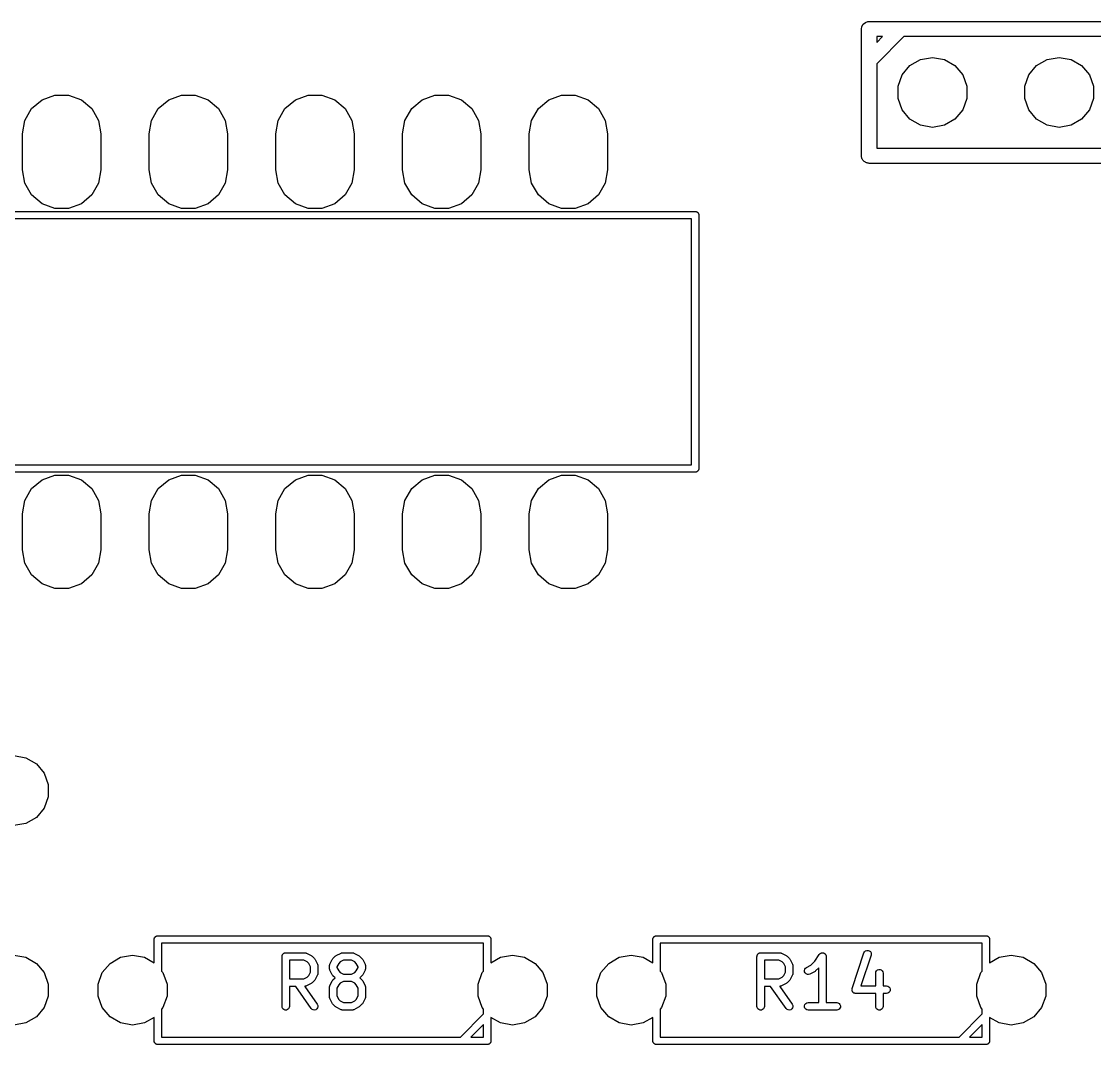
# Model space of a CAD drawing. Extents: x 10 to 287, y -200 to -10.
# Drawn here: x 162.96 to 184.48, y -84.09 to -63.58 of the extents above; entities that cross this region are included whole.
import ezdxf

# ---------------------------------------------------------------- set-up
doc = ezdxf.new("R2010")
doc.units = 0
doc.header["$MEASUREMENT"] = 0
doc.layers.add('BLACK', color=7, linetype='CONTINUOUS')

msp = doc.modelspace()

# ---------------------------------------------------------------- linework, layer by layer
at = {"layer": 'Black'}
for p, q in [((179.808, -63.73), (179.817, -63.6779)), ((179.817, -63.6779), (179.843, -63.632)), ((179.843, -63.632), (179.884, -63.598)), ((179.884, -63.598), (179.934, -63.5799)), ((179.934, -63.5799), (179.986, -63.5799)), ((179.986, -63.5799), (179.99, -63.5812)), ((179.99, -63.5812), (180.011, -63.5776)), ((180.011, -63.5776), (185.04, -63.5776)), ((179.808, -66.27), (179.808, -63.73)), ((180.658, -63.8824), (180.112, -64.4281)), ((180.112, -63.8824), (180.112, -63.9971)), ((180.112, -63.9971), (180.227, -63.8824)), ((180.227, -63.8824), (180.112, -63.8824)), ((184.888, -63.8824), (180.658, -63.8824)), ((180.99, -64.3411), (181.23, -64.2988)), ((181.23, -64.2988), (181.47, -64.3411)), ((183.53, -64.3411), (183.77, -64.2988)), ((183.77, -64.2988), (184.01, -64.3411)), ((180.112, -64.4281), (180.112, -66.1176)), ((180.623, -64.6494), (180.779, -64.4629)), ((180.779, -64.4629), (180.99, -64.3411)), ((181.47, -64.3411), (181.681, -64.4629)), ((181.681, -64.4629), (181.837, -64.6494)), ((183.163, -64.6494), (183.319, -64.4629)), ((183.319, -64.4629), (183.53, -64.3411)), ((184.01, -64.3411), (184.221, -64.4629)), ((184.221, -64.4629), (184.377, -64.6494)), ((180.539, -64.8782), (180.623, -64.6494)), ((181.837, -64.6494), (181.921, -64.8782)), ((183.079, -64.8782), (183.163, -64.6494)), ((184.377, -64.6494), (184.461, -64.8782)), ((180.539, -65.1218), (180.539, -64.8782)), ((181.921, -64.8782), (181.921, -65.1218)), ((183.079, -65.1218), (183.079, -64.8782)), ((184.461, -64.8782), (184.461, -65.1218)), ((163.167, -65.3239), (163.376, -65.1481)), ((163.376, -65.1481), (163.633, -65.0546)), ((163.633, -65.0546), (163.907, -65.0546)), ((163.907, -65.0546), (164.164, -65.1481)), ((164.164, -65.1481), (164.373, -65.3239)), ((165.707, -65.3239), (165.916, -65.1481)), ((165.916, -65.1481), (166.173, -65.0546)), ((166.173, -65.0546), (166.447, -65.0546)), ((166.447, -65.0546), (166.704, -65.1481)), ((166.704, -65.1481), (166.913, -65.3239)), ((168.247, -65.3239), (168.456, -65.1481)), ((168.456, -65.1481), (168.713, -65.0546)), ((168.713, -65.0546), (168.987, -65.0546)), ((168.987, -65.0546), (169.244, -65.1481)), ((169.244, -65.1481), (169.453, -65.3239)), ((170.787, -65.3239), (170.996, -65.1481)), ((170.996, -65.1481), (171.253, -65.0546)), ((171.253, -65.0546), (171.527, -65.0546)), ((171.527, -65.0546), (171.784, -65.1481)), ((171.784, -65.1481), (171.993, -65.3239)), ((173.327, -65.3239), (173.536, -65.1481)), ((173.536, -65.1481), (173.793, -65.0546)), ((173.793, -65.0546), (174.067, -65.0546)), ((174.067, -65.0546), (174.324, -65.1481)), ((174.324, -65.1481), (174.533, -65.3239)), ((180.623, -65.3506), (180.539, -65.1218)), ((181.921, -65.1218), (181.837, -65.3506)), ((183.163, -65.3506), (183.079, -65.1218)), ((184.461, -65.1218), (184.377, -65.3506)), ((163.03, -65.5607), (163.167, -65.3239)), ((164.373, -65.3239), (164.51, -65.5607)), ((165.57, -65.5607), (165.707, -65.3239)), ((166.913, -65.3239), (167.05, -65.5607)), ((168.11, -65.5607), (168.247, -65.3239)), ((169.453, -65.3239), (169.59, -65.5607)), ((170.65, -65.5607), (170.787, -65.3239)), ((171.993, -65.3239), (172.13, -65.5607)), ((173.19, -65.5607), (173.327, -65.3239)), ((174.533, -65.3239), (174.67, -65.5607)), ((180.779, -65.5371), (180.623, -65.3506)), ((181.837, -65.3506), (181.681, -65.5371)), ((183.319, -65.5371), (183.163, -65.3506)), ((184.377, -65.3506), (184.221, -65.5371)), ((162.983, -65.83), (163.03, -65.5607)), ((164.51, -65.5607), (164.557, -65.83)), ((165.523, -65.83), (165.57, -65.5607)), ((167.05, -65.5607), (167.097, -65.83)), ((168.063, -65.83), (168.11, -65.5607)), ((169.59, -65.5607), (169.637, -65.83)), ((170.603, -65.83), (170.65, -65.5607)), ((172.13, -65.5607), (172.177, -65.83)), ((173.143, -65.83), (173.19, -65.5607)), ((174.67, -65.5607), (174.717, -65.83)), ((180.99, -65.6589), (180.779, -65.5371)), ((181.681, -65.5371), (181.47, -65.6589)), ((183.53, -65.6589), (183.319, -65.5371)), ((184.221, -65.5371), (184.01, -65.6589)), ((162.983, -66.55), (162.983, -65.83)), ((164.557, -65.83), (164.557, -66.55)), ((165.523, -66.55), (165.523, -65.83)), ((167.097, -65.83), (167.097, -66.55)), ((168.063, -66.55), (168.063, -65.83)), ((169.637, -65.83), (169.637, -66.55)), ((170.603, -66.55), (170.603, -65.83)), ((172.177, -65.83), (172.177, -66.55)), ((173.143, -66.55), (173.143, -65.83)), ((174.717, -65.83), (174.717, -66.55)), ((181.23, -65.7012), (180.99, -65.6589)), ((181.47, -65.6589), (181.23, -65.7012)), ((183.77, -65.7012), (183.53, -65.6589)), ((184.01, -65.6589), (183.77, -65.7012)), ((179.81, -66.2831), (179.808, -66.27)), ((180.112, -66.1176), (184.888, -66.1176)), ((179.81, -66.2965), (179.81, -66.2831)), ((179.814, -66.309), (179.81, -66.2965)), ((179.817, -66.3221), (179.814, -66.309)), ((179.823, -66.3337), (179.817, -66.3221)), ((179.828, -66.3462), (179.823, -66.3337)), ((179.837, -66.3564), (179.828, -66.3462)), ((179.843, -66.368), (179.837, -66.3564)), ((179.853, -66.3765), (179.843, -66.368)), ((179.862, -66.3867), (179.853, -66.3765)), ((179.874, -66.3934), (179.862, -66.3867)), ((179.884, -66.402), (179.874, -66.3934)), ((179.896, -66.4065), (179.884, -66.402)), ((179.908, -66.4132), (179.896, -66.4065)), ((179.921, -66.4155), (179.908, -66.4132)), ((179.934, -66.4201), (179.921, -66.4155)), ((179.947, -66.4201), (179.934, -66.4201)), ((179.96, -66.4224), (179.947, -66.4201)), ((185.04, -66.4224), (179.96, -66.4224)), ((163.03, -66.8193), (162.983, -66.55)), ((164.557, -66.55), (164.51, -66.8193)), ((165.57, -66.8193), (165.523, -66.55)), ((167.097, -66.55), (167.05, -66.8193)), ((168.11, -66.8193), (168.063, -66.55)), ((169.637, -66.55), (169.59, -66.8193)), ((170.65, -66.8193), (170.603, -66.55)), ((172.177, -66.55), (172.13, -66.8193)), ((173.19, -66.8193), (173.143, -66.55)), ((174.717, -66.55), (174.67, -66.8193)), ((163.167, -67.0561), (163.03, -66.8193)), ((164.51, -66.8193), (164.373, -67.0561)), ((165.707, -67.0561), (165.57, -66.8193)), ((167.05, -66.8193), (166.913, -67.0561)), ((168.247, -67.0561), (168.11, -66.8193)), ((169.59, -66.8193), (169.453, -67.0561)), ((170.787, -67.0561), (170.65, -66.8193)), ((172.13, -66.8193), (171.993, -67.0561)), ((173.327, -67.0561), (173.19, -66.8193)), ((174.67, -66.8193), (174.533, -67.0561)), ((163.376, -67.2319), (163.167, -67.0561)), ((164.373, -67.0561), (164.164, -67.2319)), ((165.916, -67.2319), (165.707, -67.0561)), ((166.913, -67.0561), (166.704, -67.2319)), ((168.456, -67.2319), (168.247, -67.0561)), ((169.453, -67.0561), (169.244, -67.2319)), ((170.996, -67.2319), (170.787, -67.0561)), ((171.993, -67.0561), (171.784, -67.2319)), ((173.536, -67.2319), (173.327, -67.0561)), ((174.533, -67.0561), (174.324, -67.2319)), ((163.633, -67.3254), (163.376, -67.2319)), ((163.907, -67.3254), (163.633, -67.3254)), ((164.164, -67.2319), (163.907, -67.3254)), ((166.173, -67.3254), (165.916, -67.2319)), ((166.447, -67.3254), (166.173, -67.3254)), ((166.704, -67.2319), (166.447, -67.3254)), ((168.713, -67.3254), (168.456, -67.2319)), ((168.987, -67.3254), (168.713, -67.3254)), ((169.244, -67.2319), (168.987, -67.3254)), ((171.253, -67.3254), (170.996, -67.2319)), ((171.527, -67.3254), (171.253, -67.3254)), ((171.784, -67.2319), (171.527, -67.3254)), ((173.793, -67.3254), (173.536, -67.2319)), ((174.067, -67.3254), (173.793, -67.3254)), ((174.324, -67.2319), (174.067, -67.3254)), ((148.53, -67.385), (176.47, -67.385)), ((176.395, -67.535), (148.605, -67.535)), ((176.395, -72.465), (176.395, -67.535)), ((176.47, -67.385), (176.476, -67.3861)), ((176.476, -67.3861), (176.483, -67.3861)), ((176.483, -67.3861), (176.489, -67.3884)), ((176.489, -67.3884), (176.496, -67.3895)), ((176.496, -67.3895), (176.501, -67.3928)), ((176.501, -67.3928), (176.507, -67.395)), ((176.507, -67.395), (176.513, -67.3993)), ((176.513, -67.3993), (176.518, -67.4025)), ((176.518, -67.4025), (176.522, -67.4076)), ((176.522, -67.4076), (176.527, -67.4118)), ((176.527, -67.4118), (176.531, -67.4175)), ((176.531, -67.4175), (176.535, -67.4225)), ((176.535, -67.4225), (176.537, -67.4287)), ((176.537, -67.4287), (176.54, -67.4343)), ((176.54, -67.4343), (176.542, -67.4408)), ((176.542, -67.4408), (176.544, -67.447)), ((176.544, -67.447), (176.544, -67.4535)), ((176.544, -67.4535), (176.545, -67.46)), ((176.545, -67.46), (176.545, -72.54)), ((148.605, -72.465), (176.395, -72.465)), ((176.47, -72.615), (148.53, -72.615)), ((163.376, -72.7681), (163.633, -72.6746)), ((163.633, -72.6746), (163.907, -72.6746)), ((163.907, -72.6746), (164.164, -72.7681)), ((165.916, -72.7681), (166.173, -72.6746)), ((166.173, -72.6746), (166.447, -72.6746)), ((166.447, -72.6746), (166.704, -72.7681)), ((168.456, -72.7681), (168.713, -72.6746)), ((168.713, -72.6746), (168.987, -72.6746)), ((168.987, -72.6746), (169.244, -72.7681)), ((170.996, -72.7681), (171.253, -72.6746)), ((171.253, -72.6746), (171.527, -72.6746)), ((171.527, -72.6746), (171.784, -72.7681)), ((173.536, -72.7681), (173.793, -72.6746)), ((173.793, -72.6746), (174.067, -72.6746)), ((174.067, -72.6746), (174.324, -72.7681)), ((176.476, -72.6139), (176.47, -72.615)), ((176.483, -72.6139), (176.476, -72.6139)), ((176.489, -72.6116), (176.483, -72.6139)), ((176.496, -72.6105), (176.489, -72.6116)), ((176.501, -72.6072), (176.496, -72.6105)), ((176.507, -72.605), (176.501, -72.6072)), ((176.513, -72.6007), (176.507, -72.605)), ((176.518, -72.5975), (176.513, -72.6007)), ((176.522, -72.5924), (176.518, -72.5975)), ((176.527, -72.5882), (176.522, -72.5924)), ((176.531, -72.5825), (176.527, -72.5882)), ((176.535, -72.5775), (176.531, -72.5825)), ((176.537, -72.5713), (176.535, -72.5775)), ((176.54, -72.5657), (176.537, -72.5713)), ((176.542, -72.5592), (176.54, -72.5657)), ((176.544, -72.553), (176.542, -72.5592)), ((176.545, -72.54), (176.544, -72.5465)), ((176.544, -72.5465), (176.544, -72.553)), ((163.03, -73.1807), (163.167, -72.9439)), ((163.167, -72.9439), (163.376, -72.7681)), ((164.164, -72.7681), (164.373, -72.9439)), ((164.373, -72.9439), (164.51, -73.1807)), ((165.57, -73.1807), (165.707, -72.9439)), ((165.707, -72.9439), (165.916, -72.7681)), ((166.704, -72.7681), (166.913, -72.9439)), ((166.913, -72.9439), (167.05, -73.1807)), ((168.11, -73.1807), (168.247, -72.9439)), ((168.247, -72.9439), (168.456, -72.7681)), ((169.244, -72.7681), (169.453, -72.9439)), ((169.453, -72.9439), (169.59, -73.1807)), ((170.65, -73.1807), (170.787, -72.9439)), ((170.787, -72.9439), (170.996, -72.7681)), ((171.784, -72.7681), (171.993, -72.9439)), ((171.993, -72.9439), (172.13, -73.1807)), ((173.19, -73.1807), (173.327, -72.9439)), ((173.327, -72.9439), (173.536, -72.7681)), ((174.324, -72.7681), (174.533, -72.9439)), ((174.533, -72.9439), (174.67, -73.1807)), ((162.983, -73.45), (163.03, -73.1807)), ((164.51, -73.1807), (164.557, -73.45)), ((165.523, -73.45), (165.57, -73.1807)), ((167.05, -73.1807), (167.097, -73.45)), ((168.063, -73.45), (168.11, -73.1807)), ((169.59, -73.1807), (169.637, -73.45)), ((170.603, -73.45), (170.65, -73.1807)), ((172.13, -73.1807), (172.177, -73.45)), ((173.143, -73.45), (173.19, -73.1807)), ((174.67, -73.1807), (174.717, -73.45)), ((162.983, -74.17), (162.983, -73.45)), ((164.557, -73.45), (164.557, -74.17)), ((165.523, -74.17), (165.523, -73.45)), ((167.097, -73.45), (167.097, -74.17)), ((168.063, -74.17), (168.063, -73.45)), ((169.637, -73.45), (169.637, -74.17)), ((170.603, -74.17), (170.603, -73.45)), ((172.177, -73.45), (172.177, -74.17)), ((173.143, -74.17), (173.143, -73.45)), ((174.717, -73.45), (174.717, -74.17)), ((163.03, -74.4393), (162.983, -74.17)), ((164.557, -74.17), (164.51, -74.4393)), ((165.57, -74.4393), (165.523, -74.17)), ((167.097, -74.17), (167.05, -74.4393)), ((168.11, -74.4393), (168.063, -74.17)), ((169.637, -74.17), (169.59, -74.4393)), ((170.65, -74.4393), (170.603, -74.17)), ((172.177, -74.17), (172.13, -74.4393)), ((173.19, -74.4393), (173.143, -74.17)), ((174.717, -74.17), (174.67, -74.4393)), ((163.167, -74.6761), (163.03, -74.4393)), ((164.51, -74.4393), (164.373, -74.6761)), ((165.707, -74.6761), (165.57, -74.4393)), ((167.05, -74.4393), (166.913, -74.6761)), ((168.247, -74.6761), (168.11, -74.4393)), ((169.59, -74.4393), (169.453, -74.6761)), ((170.787, -74.6761), (170.65, -74.4393)), ((172.13, -74.4393), (171.993, -74.6761)), ((173.327, -74.6761), (173.19, -74.4393)), ((174.67, -74.4393), (174.533, -74.6761)), ((163.376, -74.8519), (163.167, -74.6761)), ((163.633, -74.9454), (163.376, -74.8519)), ((164.164, -74.8519), (163.907, -74.9454)), ((164.373, -74.6761), (164.164, -74.8519)), ((165.916, -74.8519), (165.707, -74.6761)), ((166.173, -74.9454), (165.916, -74.8519)), ((166.704, -74.8519), (166.447, -74.9454)), ((166.913, -74.6761), (166.704, -74.8519)), ((168.456, -74.8519), (168.247, -74.6761)), ((168.713, -74.9454), (168.456, -74.8519)), ((169.244, -74.8519), (168.987, -74.9454)), ((169.453, -74.6761), (169.244, -74.8519)), ((170.996, -74.8519), (170.787, -74.6761)), ((171.253, -74.9454), (170.996, -74.8519)), ((171.784, -74.8519), (171.527, -74.9454)), ((171.993, -74.6761), (171.784, -74.8519)), ((173.536, -74.8519), (173.327, -74.6761)), ((173.793, -74.9454), (173.536, -74.8519)), ((174.324, -74.8519), (174.067, -74.9454)), ((174.533, -74.6761), (174.324, -74.8519)), ((163.907, -74.9454), (163.633, -74.9454)), ((166.447, -74.9454), (166.173, -74.9454)), ((168.987, -74.9454), (168.713, -74.9454)), ((171.527, -74.9454), (171.253, -74.9454)), ((174.067, -74.9454), (173.793, -74.9454)), ((162.81, -78.2988), (163.05, -78.3411)), ((163.05, -78.3411), (163.261, -78.4629)), ((163.261, -78.4629), (163.417, -78.6494)), ((163.417, -78.6494), (163.501, -78.8782)), ((163.501, -78.8782), (163.501, -79.1218)), ((163.501, -79.1218), (163.417, -79.3506)), ((163.417, -79.3506), (163.261, -79.5371)), ((163.261, -79.5371), (163.05, -79.6589)), ((163.05, -79.6589), (162.81, -79.7012)), ((165.623, -81.984), (165.624, -81.9775)), ((165.624, -81.971), (165.626, -81.9648)), ((165.624, -81.9775), (165.624, -81.971)), ((165.626, -81.9648), (165.628, -81.9583)), ((165.628, -81.9583), (165.631, -81.9527)), ((165.631, -81.9527), (165.633, -81.9465)), ((165.633, -81.9465), (165.637, -81.9415)), ((165.637, -81.9415), (165.641, -81.9358)), ((165.641, -81.9358), (165.646, -81.9316)), ((165.646, -81.9316), (165.65, -81.9265)), ((165.65, -81.9265), (165.655, -81.9233)), ((165.655, -81.9233), (165.66, -81.919)), ((165.66, -81.919), (165.667, -81.9168)), ((165.667, -81.9168), (165.672, -81.9135)), ((165.672, -81.9135), (165.679, -81.9124)), ((165.679, -81.9124), (165.685, -81.9101)), ((165.685, -81.9101), (165.692, -81.9101)), ((165.692, -81.9101), (165.698, -81.909)), ((165.698, -81.909), (172.302, -81.909)), ((172.302, -81.909), (172.308, -81.9101)), ((172.308, -81.9101), (172.315, -81.9101)), ((172.315, -81.9101), (172.321, -81.9124)), ((172.321, -81.9124), (172.328, -81.9135)), ((172.328, -81.9135), (172.333, -81.9168)), ((172.333, -81.9168), (172.339, -81.919)), ((172.339, -81.919), (172.345, -81.9233)), ((172.345, -81.9233), (172.35, -81.9265)), ((172.35, -81.9265), (172.354, -81.9316)), ((172.354, -81.9316), (172.359, -81.9358)), ((172.359, -81.9358), (172.363, -81.9415)), ((172.363, -81.9415), (172.367, -81.9465)), ((172.367, -81.9465), (172.369, -81.9527)), ((172.369, -81.9527), (172.372, -81.9583)), ((172.372, -81.9583), (172.374, -81.9648)), ((172.374, -81.9648), (172.376, -81.971)), ((172.376, -81.971), (172.376, -81.9775)), ((172.376, -81.9775), (172.377, -81.984)), ((175.623, -81.984), (175.624, -81.9775)), ((175.624, -81.971), (175.626, -81.9648)), ((175.624, -81.9775), (175.624, -81.971)), ((175.626, -81.9648), (175.628, -81.9583)), ((175.628, -81.9583), (175.631, -81.9527)), ((175.631, -81.9527), (175.633, -81.9465)), ((175.633, -81.9465), (175.637, -81.9415)), ((175.637, -81.9415), (175.641, -81.9358)), ((175.641, -81.9358), (175.646, -81.9316)), ((175.646, -81.9316), (175.65, -81.9265)), ((175.65, -81.9265), (175.655, -81.9233)), ((175.655, -81.9233), (175.66, -81.919)), ((175.66, -81.919), (175.667, -81.9168)), ((175.667, -81.9168), (175.672, -81.9135)), ((175.672, -81.9135), (175.679, -81.9124)), ((175.679, -81.9124), (175.685, -81.9101)), ((175.685, -81.9101), (175.692, -81.9101)), ((175.692, -81.9101), (175.698, -81.909)), ((175.698, -81.909), (182.302, -81.909)), ((182.302, -81.909), (182.308, -81.9101)), ((182.308, -81.9101), (182.315, -81.9101)), ((182.315, -81.9101), (182.321, -81.9124)), ((182.321, -81.9124), (182.328, -81.9135)), ((182.328, -81.9135), (182.333, -81.9168)), ((182.333, -81.9168), (182.339, -81.919)), ((182.339, -81.919), (182.345, -81.9233)), ((182.345, -81.9233), (182.35, -81.9265)), ((182.35, -81.9265), (182.354, -81.9316)), ((182.354, -81.9316), (182.359, -81.9358)), ((182.359, -81.9358), (182.363, -81.9415)), ((182.363, -81.9415), (182.367, -81.9465)), ((182.367, -81.9465), (182.369, -81.9527)), ((182.369, -81.9527), (182.372, -81.9583)), ((182.372, -81.9583), (182.374, -81.9648)), ((182.374, -81.9648), (182.376, -81.971)), ((182.376, -81.971), (182.376, -81.9775)), ((182.376, -81.9775), (182.377, -81.984)), ((165.623, -82.4527), (165.623, -81.984)), ((165.773, -82.059), (165.773, -82.6205)), ((172.227, -82.059), (165.773, -82.059)), ((172.227, -82.6205), (172.227, -82.059)), ((172.377, -81.984), (172.377, -82.4527)), ((175.623, -82.4527), (175.623, -81.984)), ((175.773, -82.059), (175.773, -82.6205)), ((182.227, -82.059), (175.773, -82.059)), ((182.227, -82.6205), (182.227, -82.059)), ((182.377, -81.984), (182.377, -82.4527)), ((162.81, -82.2988), (163.05, -82.3411)), ((163.05, -82.3411), (163.261, -82.4629)), ((164.739, -82.4629), (164.95, -82.3411)), ((164.95, -82.3411), (165.19, -82.2988)), ((165.19, -82.2988), (165.43, -82.3411)), ((165.43, -82.3411), (165.623, -82.4527)), ((168.187, -82.3254), (168.188, -82.3189)), ((168.187, -83.3254), (168.187, -82.3254)), ((168.188, -82.3124), (168.19, -82.3062)), ((168.188, -82.3189), (168.188, -82.3124)), ((168.19, -82.3062), (168.191, -82.2997)), ((168.191, -82.2997), (168.195, -82.294)), ((168.195, -82.294), (168.197, -82.2879)), ((168.197, -82.2879), (168.201, -82.2829)), ((168.201, -82.2829), (168.204, -82.2772)), ((168.204, -82.2772), (168.209, -82.273)), ((168.209, -82.273), (168.214, -82.2679)), ((168.214, -82.2679), (168.219, -82.2646)), ((168.219, -82.2646), (168.224, -82.2604)), ((168.224, -82.2604), (168.231, -82.2582)), ((168.231, -82.2582), (168.236, -82.2549)), ((168.236, -82.2549), (168.243, -82.2538)), ((168.243, -82.2538), (168.249, -82.2515)), ((168.249, -82.2515), (168.255, -82.2515)), ((168.255, -82.2515), (168.262, -82.2504)), ((168.262, -82.2504), (168.643, -82.2504)), ((168.337, -82.4004), (168.337, -82.7742)), ((168.625, -82.4004), (168.337, -82.4004)), ((168.694, -82.4346), (168.625, -82.4004)), ((168.643, -82.2504), (168.647, -82.2511)), ((168.647, -82.2511), (168.651, -82.2509)), ((168.651, -82.2509), (168.66, -82.2534)), ((168.66, -82.2534), (168.669, -82.2549)), ((168.669, -82.2549), (168.672, -82.2571)), ((168.672, -82.2571), (168.676, -82.2583)), ((168.676, -82.2583), (168.772, -82.3059)), ((168.772, -82.3059), (168.781, -82.3131)), ((168.781, -82.3131), (168.791, -82.32)), ((168.791, -82.32), (168.839, -82.3676)), ((168.839, -82.3676), (168.846, -82.3774)), ((168.846, -82.3774), (168.853, -82.3871)), ((168.853, -82.3871), (168.9, -82.4823)), ((169.147, -82.4823), (169.195, -82.3871)), ((169.195, -82.3871), (169.202, -82.3774)), ((169.202, -82.3774), (169.209, -82.3676)), ((169.209, -82.3676), (169.256, -82.32)), ((169.256, -82.32), (169.266, -82.3131)), ((169.266, -82.3131), (169.276, -82.3059)), ((169.276, -82.3059), (169.371, -82.2583)), ((169.422, -82.4004), (169.354, -82.4346)), ((169.371, -82.2583), (169.375, -82.2571)), ((169.375, -82.2571), (169.379, -82.2549)), ((169.379, -82.2549), (169.388, -82.2534)), ((169.388, -82.2534), (169.396, -82.2509)), ((169.396, -82.2509), (169.401, -82.2511)), ((169.401, -82.2511), (169.405, -82.2504)), ((169.405, -82.2504), (169.595, -82.2504)), ((169.578, -82.4004), (169.422, -82.4004)), ((169.646, -82.4346), (169.578, -82.4004)), ((169.595, -82.2504), (169.599, -82.2511)), ((169.599, -82.2511), (169.604, -82.2509)), ((169.604, -82.2509), (169.612, -82.2534)), ((169.612, -82.2534), (169.621, -82.2549)), ((169.621, -82.2549), (169.625, -82.2571)), ((169.625, -82.2571), (169.629, -82.2583)), ((169.629, -82.2583), (169.724, -82.3059)), ((169.724, -82.3059), (169.734, -82.3131)), ((169.734, -82.3131), (169.744, -82.32)), ((169.744, -82.32), (169.791, -82.3676)), ((169.791, -82.3676), (169.798, -82.3774)), ((169.798, -82.3774), (169.805, -82.3871)), ((169.805, -82.3871), (169.853, -82.4823)), ((172.377, -82.4527), (172.57, -82.3411)), ((172.57, -82.3411), (172.81, -82.2988)), ((172.81, -82.2988), (173.05, -82.3411)), ((173.05, -82.3411), (173.261, -82.4629)), ((174.739, -82.4629), (174.95, -82.3411)), ((174.95, -82.3411), (175.19, -82.2988)), ((175.19, -82.2988), (175.43, -82.3411)), ((175.43, -82.3411), (175.623, -82.4527)), ((177.711, -82.3254), (177.712, -82.3189)), ((177.711, -83.3254), (177.711, -82.3254)), ((177.712, -82.3124), (177.714, -82.3062)), ((177.712, -82.3189), (177.712, -82.3124)), ((177.714, -82.3062), (177.715, -82.2997)), ((177.715, -82.2997), (177.719, -82.294)), ((177.719, -82.294), (177.721, -82.2879)), ((177.721, -82.2879), (177.725, -82.2829)), ((177.725, -82.2829), (177.728, -82.2772)), ((177.728, -82.2772), (177.733, -82.273)), ((177.733, -82.273), (177.738, -82.2679)), ((177.738, -82.2679), (177.743, -82.2646)), ((177.743, -82.2646), (177.748, -82.2604)), ((177.748, -82.2604), (177.754, -82.2582)), ((177.754, -82.2582), (177.76, -82.2549)), ((177.76, -82.2549), (177.767, -82.2538)), ((177.767, -82.2538), (177.773, -82.2515)), ((177.773, -82.2515), (177.779, -82.2515)), ((177.779, -82.2515), (177.786, -82.2504)), ((177.786, -82.2504), (178.167, -82.2504)), ((177.861, -82.4004), (177.861, -82.7742)), ((178.149, -82.4004), (177.861, -82.4004)), ((178.217, -82.4346), (178.149, -82.4004)), ((178.167, -82.2504), (178.171, -82.2511)), ((178.171, -82.2511), (178.175, -82.2509)), ((178.175, -82.2509), (178.184, -82.2534)), ((178.184, -82.2534), (178.192, -82.2549)), ((178.192, -82.2549), (178.196, -82.2571)), ((178.196, -82.2571), (178.2, -82.2583)), ((178.2, -82.2583), (178.295, -82.3059)), ((178.295, -82.3059), (178.305, -82.3131)), ((178.305, -82.3131), (178.315, -82.32)), ((178.315, -82.32), (178.363, -82.3676)), ((178.363, -82.3676), (178.369, -82.3774)), ((178.369, -82.3774), (178.377, -82.3871)), ((178.377, -82.3871), (178.424, -82.4823)), ((178.87, -82.4205), (178.961, -82.2838)), ((178.961, -82.2838), (178.964, -82.2808)), ((178.964, -82.2808), (178.966, -82.2772)), ((178.966, -82.2772), (178.973, -82.2714)), ((178.973, -82.2714), (178.979, -82.2649)), ((178.979, -82.2649), (178.983, -82.2631)), ((178.983, -82.2631), (178.986, -82.2604)), ((178.986, -82.2604), (178.995, -82.2574)), ((178.995, -82.2574), (179.003, -82.2534)), ((179.003, -82.2534), (179.007, -82.2529)), ((179.007, -82.2529), (179.011, -82.2515)), ((179.011, -82.2515), (179.02, -82.2515)), ((179.02, -82.2515), (179.029, -82.2505)), ((179.029, -82.2505), (179.033, -82.2515)), ((179.033, -82.2515), (179.037, -82.2515)), ((179.037, -82.2515), (179.045, -82.2546)), ((179.045, -82.2546), (179.054, -82.2567)), ((179.054, -82.2567), (179.057, -82.259)), ((179.057, -82.259), (179.061, -82.2604)), ((179.061, -82.2604), (179.068, -82.2662)), ((179.068, -82.2662), (179.076, -82.2711)), ((179.076, -82.2711), (179.078, -82.2745)), ((179.078, -82.2745), (179.081, -82.2772)), ((179.081, -82.2772), (179.086, -82.2849)), ((179.086, -82.2849), (179.091, -82.2921)), ((179.091, -82.2921), (179.092, -82.2961)), ((179.092, -82.2961), (179.094, -82.2997)), ((179.094, -82.2997), (179.096, -82.3085)), ((179.096, -82.3085), (179.098, -82.3171)), ((179.098, -82.3171), (179.098, -82.3213)), ((179.098, -82.3213), (179.099, -82.3254)), ((179.099, -82.3254), (179.099, -83.2504)), ((179.619, -82.9683), (179.857, -82.254)), ((180, -82.3015), (179.795, -82.917)), ((179.857, -82.254), (179.87, -82.2311)), ((179.87, -82.2311), (179.889, -82.2139)), ((179.889, -82.2139), (179.914, -82.2043)), ((179.914, -82.2043), (179.94, -82.2036)), ((179.94, -82.2036), (179.964, -82.2118)), ((179.964, -82.2118), (179.985, -82.228)), ((179.985, -82.228), (179.998, -82.2502)), ((179.998, -82.2502), (180.004, -82.2757)), ((180.004, -82.2757), (180, -82.3015)), ((182.377, -82.4527), (182.57, -82.3411)), ((182.57, -82.3411), (182.81, -82.2988)), ((182.81, -82.2988), (183.05, -82.3411)), ((183.05, -82.3411), (183.261, -82.4629)), ((163.261, -82.4629), (163.417, -82.6494)), ((164.583, -82.6494), (164.739, -82.4629)), ((165.773, -82.6205), (165.797, -82.6494)), ((168.724, -82.465), (168.694, -82.4346)), ((168.758, -82.5336), (168.724, -82.465)), ((168.758, -82.641), (168.758, -82.5336)), ((168.9, -82.4823), (168.902, -82.4865)), ((168.902, -82.4865), (168.904, -82.4902)), ((168.904, -82.4902), (168.905, -82.4989)), ((168.905, -82.4989), (168.908, -82.5073)), ((168.908, -82.5073), (168.908, -82.5116)), ((168.908, -82.5116), (168.908, -82.5159)), ((168.908, -82.5159), (168.908, -82.6587)), ((169.139, -82.5159), (169.14, -82.5116)), ((169.139, -82.5635), (169.139, -82.5159)), ((169.14, -82.5677), (169.139, -82.5635)), ((169.14, -82.5073), (169.142, -82.4989)), ((169.14, -82.5116), (169.14, -82.5073)), ((169.14, -82.572), (169.14, -82.5677)), ((169.142, -82.5805), (169.14, -82.572)), ((169.142, -82.4989), (169.144, -82.4902)), ((169.144, -82.5891), (169.142, -82.5805)), ((169.144, -82.4902), (169.146, -82.4865)), ((169.146, -82.5929), (169.144, -82.5891)), ((169.146, -82.4865), (169.147, -82.4823)), ((169.147, -82.597), (169.146, -82.5929)), ((169.195, -82.6923), (169.147, -82.597)), ((169.324, -82.465), (169.289, -82.5336)), ((169.289, -82.5336), (169.289, -82.5458)), ((169.289, -82.5458), (169.324, -82.6143)), ((169.354, -82.4346), (169.324, -82.465)), ((169.324, -82.6143), (169.354, -82.6447)), ((169.676, -82.465), (169.646, -82.4346)), ((169.646, -82.6447), (169.676, -82.6143)), ((169.711, -82.5336), (169.676, -82.465)), ((169.676, -82.6143), (169.711, -82.5458)), ((169.711, -82.5458), (169.711, -82.5336)), ((169.853, -82.597), (169.805, -82.6923)), ((169.853, -82.4823), (169.854, -82.4865)), ((169.854, -82.5929), (169.853, -82.597)), ((169.854, -82.4865), (169.856, -82.4902)), ((169.856, -82.5891), (169.854, -82.5929)), ((169.856, -82.4902), (169.858, -82.4989)), ((169.858, -82.5805), (169.856, -82.5891)), ((169.858, -82.4989), (169.86, -82.5073)), ((169.86, -82.5721), (169.858, -82.5805)), ((169.86, -82.5073), (169.86, -82.5116)), ((169.86, -82.5116), (169.861, -82.5159)), ((169.861, -82.5635), (169.86, -82.5677)), ((169.86, -82.5677), (169.86, -82.5721)), ((169.861, -82.5159), (169.861, -82.5635)), ((172.203, -82.6494), (172.227, -82.6205)), ((173.261, -82.4629), (173.417, -82.6494)), ((174.583, -82.6494), (174.739, -82.4629)), ((175.773, -82.6205), (175.797, -82.6494)), ((178.248, -82.465), (178.217, -82.4346)), ((178.282, -82.5336), (178.248, -82.465)), ((178.282, -82.641), (178.282, -82.5336)), ((178.424, -82.4823), (178.425, -82.4865)), ((178.425, -82.4865), (178.428, -82.4902)), ((178.428, -82.4902), (178.429, -82.4989)), ((178.429, -82.4989), (178.432, -82.5073)), ((178.432, -82.5073), (178.431, -82.5116)), ((178.431, -82.5116), (178.432, -82.5159)), ((178.432, -82.5159), (178.432, -82.6587)), ((178.663, -82.6066), (178.669, -82.5813)), ((178.666, -82.6325), (178.663, -82.6066)), ((178.669, -82.5813), (178.684, -82.5595)), ((178.684, -82.5595), (178.705, -82.544)), ((178.705, -82.544), (178.789, -82.5018)), ((178.789, -82.5018), (178.87, -82.4205)), ((178.877, -82.6234), (178.867, -82.6306)), ((178.886, -82.6165), (178.877, -82.6234)), ((178.949, -82.5541), (178.886, -82.6165)), ((178.949, -83.2504), (178.949, -82.5541)), ((180.096, -82.6331), (180.109, -82.6105)), ((180.109, -82.6105), (180.129, -82.5938)), ((180.129, -82.5938), (180.154, -82.5849)), ((180.154, -82.5849), (180.18, -82.5849)), ((180.18, -82.5849), (180.204, -82.5938)), ((180.204, -82.5938), (180.224, -82.6105)), ((180.224, -82.6105), (180.237, -82.6331)), ((182.203, -82.6494), (182.227, -82.6205)), ((183.261, -82.4629), (183.417, -82.6494)), ((163.417, -82.6494), (163.501, -82.8782)), ((164.499, -82.8782), (164.583, -82.6494)), ((165.797, -82.6494), (165.881, -82.8782)), ((168.337, -82.7742), (168.625, -82.7742)), ((168.625, -82.7742), (168.694, -82.7399)), ((168.694, -82.7399), (168.724, -82.7095)), ((168.724, -82.7095), (168.758, -82.641)), ((168.839, -82.807), (168.791, -82.8546)), ((168.846, -82.7972), (168.839, -82.807)), ((168.853, -82.7875), (168.846, -82.7972)), ((168.9, -82.6923), (168.853, -82.7875)), ((168.902, -82.6881), (168.9, -82.6923)), ((168.904, -82.6844), (168.902, -82.6881)), ((168.905, -82.6757), (168.904, -82.6844)), ((168.908, -82.6673), (168.905, -82.6757)), ((168.908, -82.6587), (168.908, -82.663)), ((168.908, -82.663), (168.908, -82.6673)), ((169.147, -82.9109), (169.195, -82.8156)), ((169.202, -82.7019), (169.195, -82.6923)), ((169.195, -82.8156), (169.202, -82.806)), ((169.209, -82.7117), (169.202, -82.7019)), ((169.202, -82.806), (169.209, -82.7962)), ((169.251, -82.754), (169.209, -82.7117)), ((169.209, -82.7962), (169.251, -82.754)), ((169.354, -82.6447), (169.422, -82.679)), ((169.422, -82.829), (169.354, -82.8632)), ((169.422, -82.679), (169.578, -82.679)), ((169.578, -82.829), (169.422, -82.829)), ((169.578, -82.679), (169.646, -82.6447)), ((169.646, -82.8632), (169.578, -82.829)), ((169.791, -82.7117), (169.749, -82.754)), ((169.749, -82.754), (169.791, -82.7962)), ((169.798, -82.7019), (169.791, -82.7117)), ((169.791, -82.7962), (169.798, -82.806)), ((169.805, -82.6923), (169.798, -82.7019)), ((169.798, -82.806), (169.805, -82.8156)), ((169.805, -82.8156), (169.853, -82.9109)), ((172.119, -82.8782), (172.203, -82.6494)), ((173.417, -82.6494), (173.501, -82.8782)), ((174.499, -82.8782), (174.583, -82.6494)), ((175.797, -82.6494), (175.881, -82.8782)), ((177.861, -82.7742), (178.149, -82.7742)), ((178.149, -82.7742), (178.217, -82.7399)), ((178.217, -82.7399), (178.248, -82.7095)), ((178.248, -82.7095), (178.282, -82.641)), ((178.363, -82.807), (178.315, -82.8546)), ((178.369, -82.7972), (178.363, -82.807)), ((178.377, -82.7875), (178.369, -82.7972)), ((178.424, -82.6923), (178.377, -82.7875)), ((178.425, -82.6881), (178.424, -82.6923)), ((178.428, -82.6844), (178.425, -82.6881)), ((178.429, -82.6757), (178.428, -82.6844)), ((178.432, -82.6673), (178.429, -82.6757)), ((178.432, -82.6587), (178.431, -82.663)), ((178.431, -82.663), (178.432, -82.6673)), ((178.678, -82.6558), (178.666, -82.6325)), ((178.697, -82.6737), (178.678, -82.6558)), ((178.721, -82.684), (178.697, -82.6737)), ((178.747, -82.6856), (178.721, -82.684)), ((178.772, -82.6782), (178.747, -82.6856)), ((178.867, -82.6306), (178.772, -82.6782)), ((180.092, -82.6587), (180.096, -82.6331)), ((180.092, -82.917), (180.092, -82.6587)), ((180.237, -82.6331), (180.242, -82.6587)), ((180.242, -82.6587), (180.242, -82.917)), ((182.119, -82.8782), (182.203, -82.6494)), ((183.417, -82.6494), (183.501, -82.8782)), ((163.501, -82.8782), (163.501, -83.1218)), ((164.499, -83.1218), (164.499, -82.8782)), ((165.881, -82.8782), (165.881, -83.1218)), ((168.461, -82.9242), (168.337, -82.9242)), ((168.337, -82.9242), (168.337, -83.3254)), ((168.772, -83.3684), (168.461, -82.9242)), ((168.647, -82.9234), (168.644, -82.924)), ((168.644, -82.924), (168.895, -83.2824)), ((168.651, -82.9237), (168.647, -82.9234)), ((168.66, -82.9212), (168.651, -82.9237)), ((168.669, -82.9197), (168.66, -82.9212)), ((168.672, -82.9175), (168.669, -82.9197)), ((168.676, -82.9163), (168.672, -82.9175)), ((168.772, -82.8687), (168.676, -82.9163)), ((168.781, -82.8615), (168.772, -82.8687)), ((168.791, -82.8546), (168.781, -82.8615)), ((169.139, -82.9444), (169.14, -82.9402)), ((169.139, -83.1349), (169.139, -82.9444)), ((169.14, -82.9359), (169.142, -82.9274)), ((169.14, -82.9402), (169.14, -82.9359)), ((169.142, -82.9274), (169.144, -82.9188)), ((169.144, -82.9188), (169.146, -82.915)), ((169.146, -82.915), (169.147, -82.9109)), ((169.324, -82.8936), (169.289, -82.9621)), ((169.289, -82.9621), (169.289, -83.1172)), ((169.354, -82.8632), (169.324, -82.8936)), ((169.676, -82.8936), (169.646, -82.8632)), ((169.711, -82.9621), (169.676, -82.8936)), ((169.711, -83.1172), (169.711, -82.9621)), ((169.853, -82.9109), (169.854, -82.915)), ((169.854, -82.915), (169.856, -82.9188)), ((169.856, -82.9188), (169.858, -82.9274)), ((169.858, -82.9274), (169.86, -82.9359)), ((169.86, -82.9359), (169.86, -82.9402)), ((169.86, -82.9402), (169.861, -82.9444)), ((169.861, -82.9444), (169.861, -83.1349)), ((172.119, -83.1218), (172.119, -82.8782)), ((173.501, -82.8782), (173.501, -83.1218)), ((174.499, -83.1218), (174.499, -82.8782)), ((175.881, -82.8782), (175.881, -83.1218)), ((177.985, -82.9242), (177.861, -82.9242)), ((177.861, -82.9242), (177.861, -83.3254)), ((178.296, -83.3684), (177.985, -82.9242)), ((178.171, -82.9234), (178.168, -82.924)), ((178.168, -82.924), (178.419, -83.2824)), ((178.175, -82.9237), (178.171, -82.9234)), ((178.184, -82.9212), (178.175, -82.9237)), ((178.192, -82.9197), (178.184, -82.9212)), ((178.196, -82.9175), (178.192, -82.9197)), ((178.2, -82.9163), (178.196, -82.9175)), ((178.295, -82.8687), (178.2, -82.9163)), ((178.305, -82.8615), (178.295, -82.8687)), ((178.315, -82.8546), (178.305, -82.8615)), ((179.616, -82.9941), (179.617, -82.9866)), ((179.617, -82.9995), (179.616, -82.9941)), ((179.617, -82.979), (179.619, -82.9738)), ((179.617, -82.9866), (179.617, -82.979)), ((179.617, -83.0051), (179.617, -82.9995)), ((179.619, -83.0122), (179.617, -83.0051)), ((179.619, -82.9738), (179.619, -82.9683)), ((179.621, -83.0196), (179.619, -83.0122)), ((179.624, -83.0243), (179.621, -83.0196)), ((179.626, -83.0295), (179.624, -83.0243)), ((179.63, -83.0354), (179.626, -83.0295)), ((179.634, -83.0418), (179.63, -83.0354)), ((179.639, -83.0453), (179.634, -83.0418)), ((179.642, -83.0495), (179.639, -83.0453)), ((179.649, -83.0533), (179.642, -83.0495)), ((179.655, -83.058), (179.649, -83.0533)), ((179.795, -82.917), (180.092, -82.917)), ((180.242, -82.917), (180.31, -82.917)), ((180.31, -82.917), (180.335, -82.9216)), ((180.335, -82.9216), (180.358, -82.9346)), ((180.358, -83.0495), (180.335, -83.0625)), ((180.358, -82.9346), (180.374, -82.9545)), ((180.374, -83.0295), (180.358, -83.0495)), ((180.374, -82.9545), (180.383, -82.979)), ((180.383, -83.0051), (180.374, -83.0295)), ((180.383, -82.979), (180.383, -83.0051)), ((182.119, -83.1218), (182.119, -82.8782)), ((183.501, -82.8782), (183.501, -83.1218)), ((163.501, -83.1218), (163.417, -83.3506)), ((164.583, -83.3506), (164.499, -83.1218)), ((165.881, -83.1218), (165.797, -83.3506)), ((169.14, -83.1392), (169.139, -83.1349)), ((169.14, -83.1435), (169.14, -83.1392)), ((169.142, -83.1519), (169.14, -83.1435)), ((169.144, -83.1606), (169.142, -83.1519)), ((169.146, -83.1643), (169.144, -83.1606)), ((169.147, -83.1684), (169.146, -83.1643)), ((169.195, -83.2637), (169.147, -83.1684)), ((169.202, -83.2733), (169.195, -83.2637)), ((169.289, -83.1172), (169.324, -83.1857)), ((169.324, -83.1857), (169.354, -83.2161)), ((169.354, -83.2161), (169.422, -83.2504)), ((169.422, -83.2504), (169.578, -83.2504)), ((169.578, -83.2504), (169.646, -83.2161)), ((169.646, -83.2161), (169.676, -83.1857)), ((169.676, -83.1857), (169.711, -83.1172)), ((169.805, -83.2637), (169.798, -83.2733)), ((169.853, -83.1684), (169.805, -83.2637)), ((169.854, -83.1643), (169.853, -83.1684)), ((169.856, -83.1606), (169.854, -83.1643)), ((169.858, -83.1519), (169.856, -83.1606)), ((169.86, -83.1435), (169.858, -83.1519)), ((169.861, -83.1349), (169.86, -83.1392)), ((169.86, -83.1392), (169.86, -83.1435)), ((172.203, -83.3506), (172.119, -83.1218)), ((173.501, -83.1218), (173.417, -83.3506)), ((174.583, -83.3506), (174.499, -83.1218)), ((175.881, -83.1218), (175.797, -83.3506)), ((178.673, -83.2879), (178.69, -83.2679)), ((178.69, -83.2679), (178.712, -83.2549)), ((178.712, -83.2549), (178.738, -83.2504)), ((178.738, -83.2504), (178.949, -83.2504)), ((179.099, -83.2504), (179.31, -83.2504)), ((179.31, -83.2504), (179.335, -83.2549)), ((179.335, -83.2549), (179.358, -83.2679)), ((179.358, -83.2679), (179.374, -83.2879)), ((179.66, -83.0598), (179.655, -83.058)), ((179.665, -83.0625), (179.66, -83.0598)), ((179.672, -83.0638), (179.665, -83.0625)), ((179.679, -83.0662), (179.672, -83.0638)), ((179.685, -83.0661), (179.679, -83.0662)), ((179.69, -83.067), (179.685, -83.0661)), ((180.092, -83.067), (179.69, -83.067)), ((180.092, -83.3254), (180.092, -83.067)), ((180.31, -83.067), (180.242, -83.067)), ((180.242, -83.067), (180.242, -83.3254)), ((180.335, -83.0625), (180.31, -83.067)), ((182.203, -83.3506), (182.119, -83.1218)), ((183.501, -83.1218), (183.417, -83.3506)), ((163.417, -83.3506), (163.261, -83.5371)), ((164.739, -83.5371), (164.583, -83.3506)), ((165.797, -83.3506), (165.773, -83.3795)), ((165.773, -83.3795), (165.773, -83.941)), ((168.191, -83.351), (168.187, -83.3254)), ((168.204, -83.3736), (168.191, -83.351)), ((168.224, -83.3903), (168.204, -83.3736)), ((168.249, -83.3992), (168.224, -83.3903)), ((168.275, -83.3992), (168.249, -83.3992)), ((168.299, -83.3903), (168.275, -83.3992)), ((168.319, -83.3736), (168.299, -83.3903)), ((168.332, -83.351), (168.319, -83.3736)), ((168.337, -83.3254), (168.332, -83.351)), ((168.79, -83.3868), (168.772, -83.3684)), ((168.814, -83.3978), (168.79, -83.3868)), ((168.84, -83.4001), (168.814, -83.3978)), ((168.865, -83.3934), (168.84, -83.4001)), ((168.886, -83.3784), (168.865, -83.3934)), ((168.901, -83.3571), (168.886, -83.3784)), ((168.895, -83.2824), (168.906, -83.306)), ((168.908, -83.3319), (168.901, -83.3571)), ((168.906, -83.306), (168.908, -83.3319)), ((169.209, -83.2832), (169.202, -83.2733)), ((169.256, -83.3308), (169.209, -83.2832)), ((169.266, -83.3377), (169.256, -83.3308)), ((169.276, -83.3448), (169.266, -83.3377)), ((169.371, -83.3925), (169.276, -83.3448)), ((169.375, -83.3937), (169.371, -83.3925)), ((169.379, -83.3959), (169.375, -83.3937)), ((169.388, -83.3974), (169.379, -83.3959)), ((169.396, -83.3999), (169.388, -83.3974)), ((169.401, -83.3996), (169.396, -83.3999)), ((169.405, -83.4004), (169.401, -83.3996)), ((169.595, -83.4004), (169.405, -83.4004)), ((169.599, -83.3996), (169.595, -83.4004)), ((169.604, -83.3999), (169.599, -83.3996)), ((169.612, -83.3974), (169.604, -83.3999)), ((169.621, -83.3959), (169.612, -83.3974)), ((169.625, -83.3937), (169.621, -83.3959)), ((169.629, -83.3925), (169.625, -83.3937)), ((169.724, -83.3448), (169.629, -83.3925)), ((169.734, -83.3377), (169.724, -83.3448)), ((169.744, -83.3308), (169.734, -83.3377)), ((169.791, -83.2832), (169.744, -83.3308)), ((169.798, -83.2733), (169.791, -83.2832)), ((171.763, -83.941), (172.227, -83.4769)), ((172.227, -83.3795), (172.203, -83.3506)), ((172.227, -83.4769), (172.227, -83.3795)), ((173.417, -83.3506), (173.261, -83.5371)), ((174.739, -83.5371), (174.583, -83.3506)), ((175.797, -83.3506), (175.773, -83.3795)), ((175.773, -83.3795), (175.773, -83.941)), ((177.715, -83.351), (177.711, -83.3254)), ((177.728, -83.3736), (177.715, -83.351)), ((177.748, -83.3903), (177.728, -83.3736)), ((177.773, -83.3992), (177.748, -83.3903)), ((177.799, -83.3992), (177.773, -83.3992)), ((177.823, -83.3903), (177.799, -83.3992)), ((177.843, -83.3736), (177.823, -83.3903)), ((177.856, -83.351), (177.843, -83.3736)), ((177.861, -83.3254), (177.856, -83.351)), ((178.314, -83.3868), (178.296, -83.3684)), ((178.338, -83.3978), (178.314, -83.3868)), ((178.364, -83.4001), (178.338, -83.3978)), ((178.389, -83.3934), (178.364, -83.4001)), ((178.41, -83.3784), (178.389, -83.3934)), ((178.425, -83.3571), (178.41, -83.3784)), ((178.419, -83.2824), (178.43, -83.306)), ((178.432, -83.3319), (178.425, -83.3571)), ((178.43, -83.306), (178.432, -83.3319)), ((178.664, -83.3124), (178.673, -83.2879)), ((178.664, -83.3384), (178.664, -83.3124)), ((178.673, -83.3629), (178.664, -83.3384)), ((178.69, -83.3828), (178.673, -83.3629)), ((178.712, -83.3959), (178.69, -83.3828)), ((178.738, -83.4004), (178.712, -83.3959)), ((179.31, -83.4004), (178.738, -83.4004)), ((179.335, -83.3959), (179.31, -83.4004)), ((179.358, -83.3828), (179.335, -83.3959)), ((179.374, -83.3629), (179.358, -83.3828)), ((179.374, -83.2879), (179.383, -83.3124)), ((179.383, -83.3384), (179.374, -83.3629)), ((179.383, -83.3124), (179.383, -83.3384)), ((180.096, -83.351), (180.092, -83.3254)), ((180.109, -83.3736), (180.096, -83.351)), ((180.129, -83.3903), (180.109, -83.3736)), ((180.154, -83.3992), (180.129, -83.3903)), ((180.18, -83.3992), (180.154, -83.3992)), ((180.204, -83.3903), (180.18, -83.3992)), ((180.224, -83.3736), (180.204, -83.3903)), ((180.237, -83.351), (180.224, -83.3736)), ((180.242, -83.3254), (180.237, -83.351)), ((181.763, -83.941), (182.227, -83.4769)), ((182.227, -83.3795), (182.203, -83.3506)), ((182.227, -83.4769), (182.227, -83.3795)), ((183.417, -83.3506), (183.261, -83.5371)), ((163.05, -83.6589), (162.81, -83.7012)), ((163.261, -83.5371), (163.05, -83.6589)), ((164.95, -83.6589), (164.739, -83.5371)), ((165.19, -83.7012), (164.95, -83.6589)), ((165.43, -83.6589), (165.19, -83.7012)), ((165.623, -83.5473), (165.43, -83.6589)), ((165.623, -84.016), (165.623, -83.5473)), ((172.227, -83.6891), (171.975, -83.941)), ((172.227, -83.941), (172.227, -83.6891)), ((172.57, -83.6589), (172.377, -83.5473)), ((172.377, -83.5473), (172.377, -84.016)), ((172.81, -83.7012), (172.57, -83.6589)), ((173.05, -83.6589), (172.81, -83.7012)), ((173.261, -83.5371), (173.05, -83.6589)), ((174.95, -83.6589), (174.739, -83.5371)), ((175.19, -83.7012), (174.95, -83.6589)), ((175.43, -83.6589), (175.19, -83.7012)), ((175.623, -83.5473), (175.43, -83.6589)), ((175.623, -84.016), (175.623, -83.5473)), ((182.227, -83.6891), (181.975, -83.941)), ((182.227, -83.941), (182.227, -83.6891)), ((182.57, -83.6589), (182.377, -83.5473)), ((182.377, -83.5473), (182.377, -84.016)), ((182.81, -83.7012), (182.57, -83.6589)), ((183.05, -83.6589), (182.81, -83.7012)), ((183.261, -83.5371), (183.05, -83.6589)), ((165.624, -84.0225), (165.623, -84.016)), ((165.624, -84.029), (165.624, -84.0225)), ((165.626, -84.0352), (165.624, -84.029)), ((165.628, -84.0417), (165.626, -84.0352)), ((165.631, -84.0473), (165.628, -84.0417)), ((165.633, -84.0535), (165.631, -84.0473)), ((165.637, -84.0585), (165.633, -84.0535)), ((165.641, -84.0642), (165.637, -84.0585)), ((165.646, -84.0684), (165.641, -84.0642)), ((165.65, -84.0735), (165.646, -84.0684)), ((165.655, -84.0767), (165.65, -84.0735)), ((165.66, -84.081), (165.655, -84.0767)), ((165.667, -84.0832), (165.66, -84.081)), ((165.672, -84.0865), (165.667, -84.0832)), ((165.679, -84.0876), (165.672, -84.0865)), ((165.685, -84.0899), (165.679, -84.0876)), ((165.692, -84.0899), (165.685, -84.0899)), ((165.698, -84.091), (165.692, -84.0899)), ((172.302, -84.091), (165.698, -84.091)), ((165.773, -83.941), (171.763, -83.941)), ((171.975, -83.941), (172.227, -83.941)), ((172.308, -84.0899), (172.302, -84.091)), ((172.315, -84.0899), (172.308, -84.0899)), ((172.321, -84.0876), (172.315, -84.0899)), ((172.328, -84.0865), (172.321, -84.0876)), ((172.333, -84.0832), (172.328, -84.0865)), ((172.339, -84.081), (172.333, -84.0832)), ((172.345, -84.0767), (172.339, -84.081)), ((172.35, -84.0735), (172.345, -84.0767)), ((172.354, -84.0684), (172.35, -84.0735)), ((172.359, -84.0642), (172.354, -84.0684)), ((172.363, -84.0585), (172.359, -84.0642)), ((172.367, -84.0535), (172.363, -84.0585)), ((172.369, -84.0473), (172.367, -84.0535)), ((172.372, -84.0417), (172.369, -84.0473)), ((172.374, -84.0352), (172.372, -84.0417)), ((172.376, -84.029), (172.374, -84.0352)), ((172.377, -84.016), (172.376, -84.0225)), ((172.376, -84.0225), (172.376, -84.029)), ((175.624, -84.0225), (175.623, -84.016)), ((175.624, -84.029), (175.624, -84.0225)), ((175.626, -84.0352), (175.624, -84.029)), ((175.628, -84.0417), (175.626, -84.0352)), ((175.631, -84.0473), (175.628, -84.0417)), ((175.633, -84.0535), (175.631, -84.0473)), ((175.637, -84.0585), (175.633, -84.0535)), ((175.641, -84.0642), (175.637, -84.0585)), ((175.646, -84.0684), (175.641, -84.0642)), ((175.65, -84.0735), (175.646, -84.0684)), ((175.655, -84.0767), (175.65, -84.0735)), ((175.66, -84.081), (175.655, -84.0767)), ((175.667, -84.0832), (175.66, -84.081)), ((175.672, -84.0865), (175.667, -84.0832)), ((175.679, -84.0876), (175.672, -84.0865)), ((175.685, -84.0899), (175.679, -84.0876)), ((175.692, -84.0899), (175.685, -84.0899)), ((175.698, -84.091), (175.692, -84.0899)), ((182.302, -84.091), (175.698, -84.091)), ((175.773, -83.941), (181.763, -83.941)), ((181.975, -83.941), (182.227, -83.941)), ((182.308, -84.0899), (182.302, -84.091)), ((182.315, -84.0899), (182.308, -84.0899)), ((182.321, -84.0876), (182.315, -84.0899)), ((182.328, -84.0865), (182.321, -84.0876)), ((182.333, -84.0832), (182.328, -84.0865)), ((182.339, -84.081), (182.333, -84.0832)), ((182.345, -84.0767), (182.339, -84.081)), ((182.35, -84.0735), (182.345, -84.0767)), ((182.354, -84.0684), (182.35, -84.0735)), ((182.359, -84.0642), (182.354, -84.0684)), ((182.363, -84.0585), (182.359, -84.0642)), ((182.367, -84.0535), (182.363, -84.0585)), ((182.369, -84.0473), (182.367, -84.0535)), ((182.372, -84.0417), (182.369, -84.0473)), ((182.374, -84.0352), (182.372, -84.0417)), ((182.376, -84.029), (182.374, -84.0352)), ((182.377, -84.016), (182.376, -84.0225)), ((182.376, -84.0225), (182.376, -84.029))]:
    msp.add_line(p, q, dxfattribs=at)

doc.saveas('drawing.dxf')
